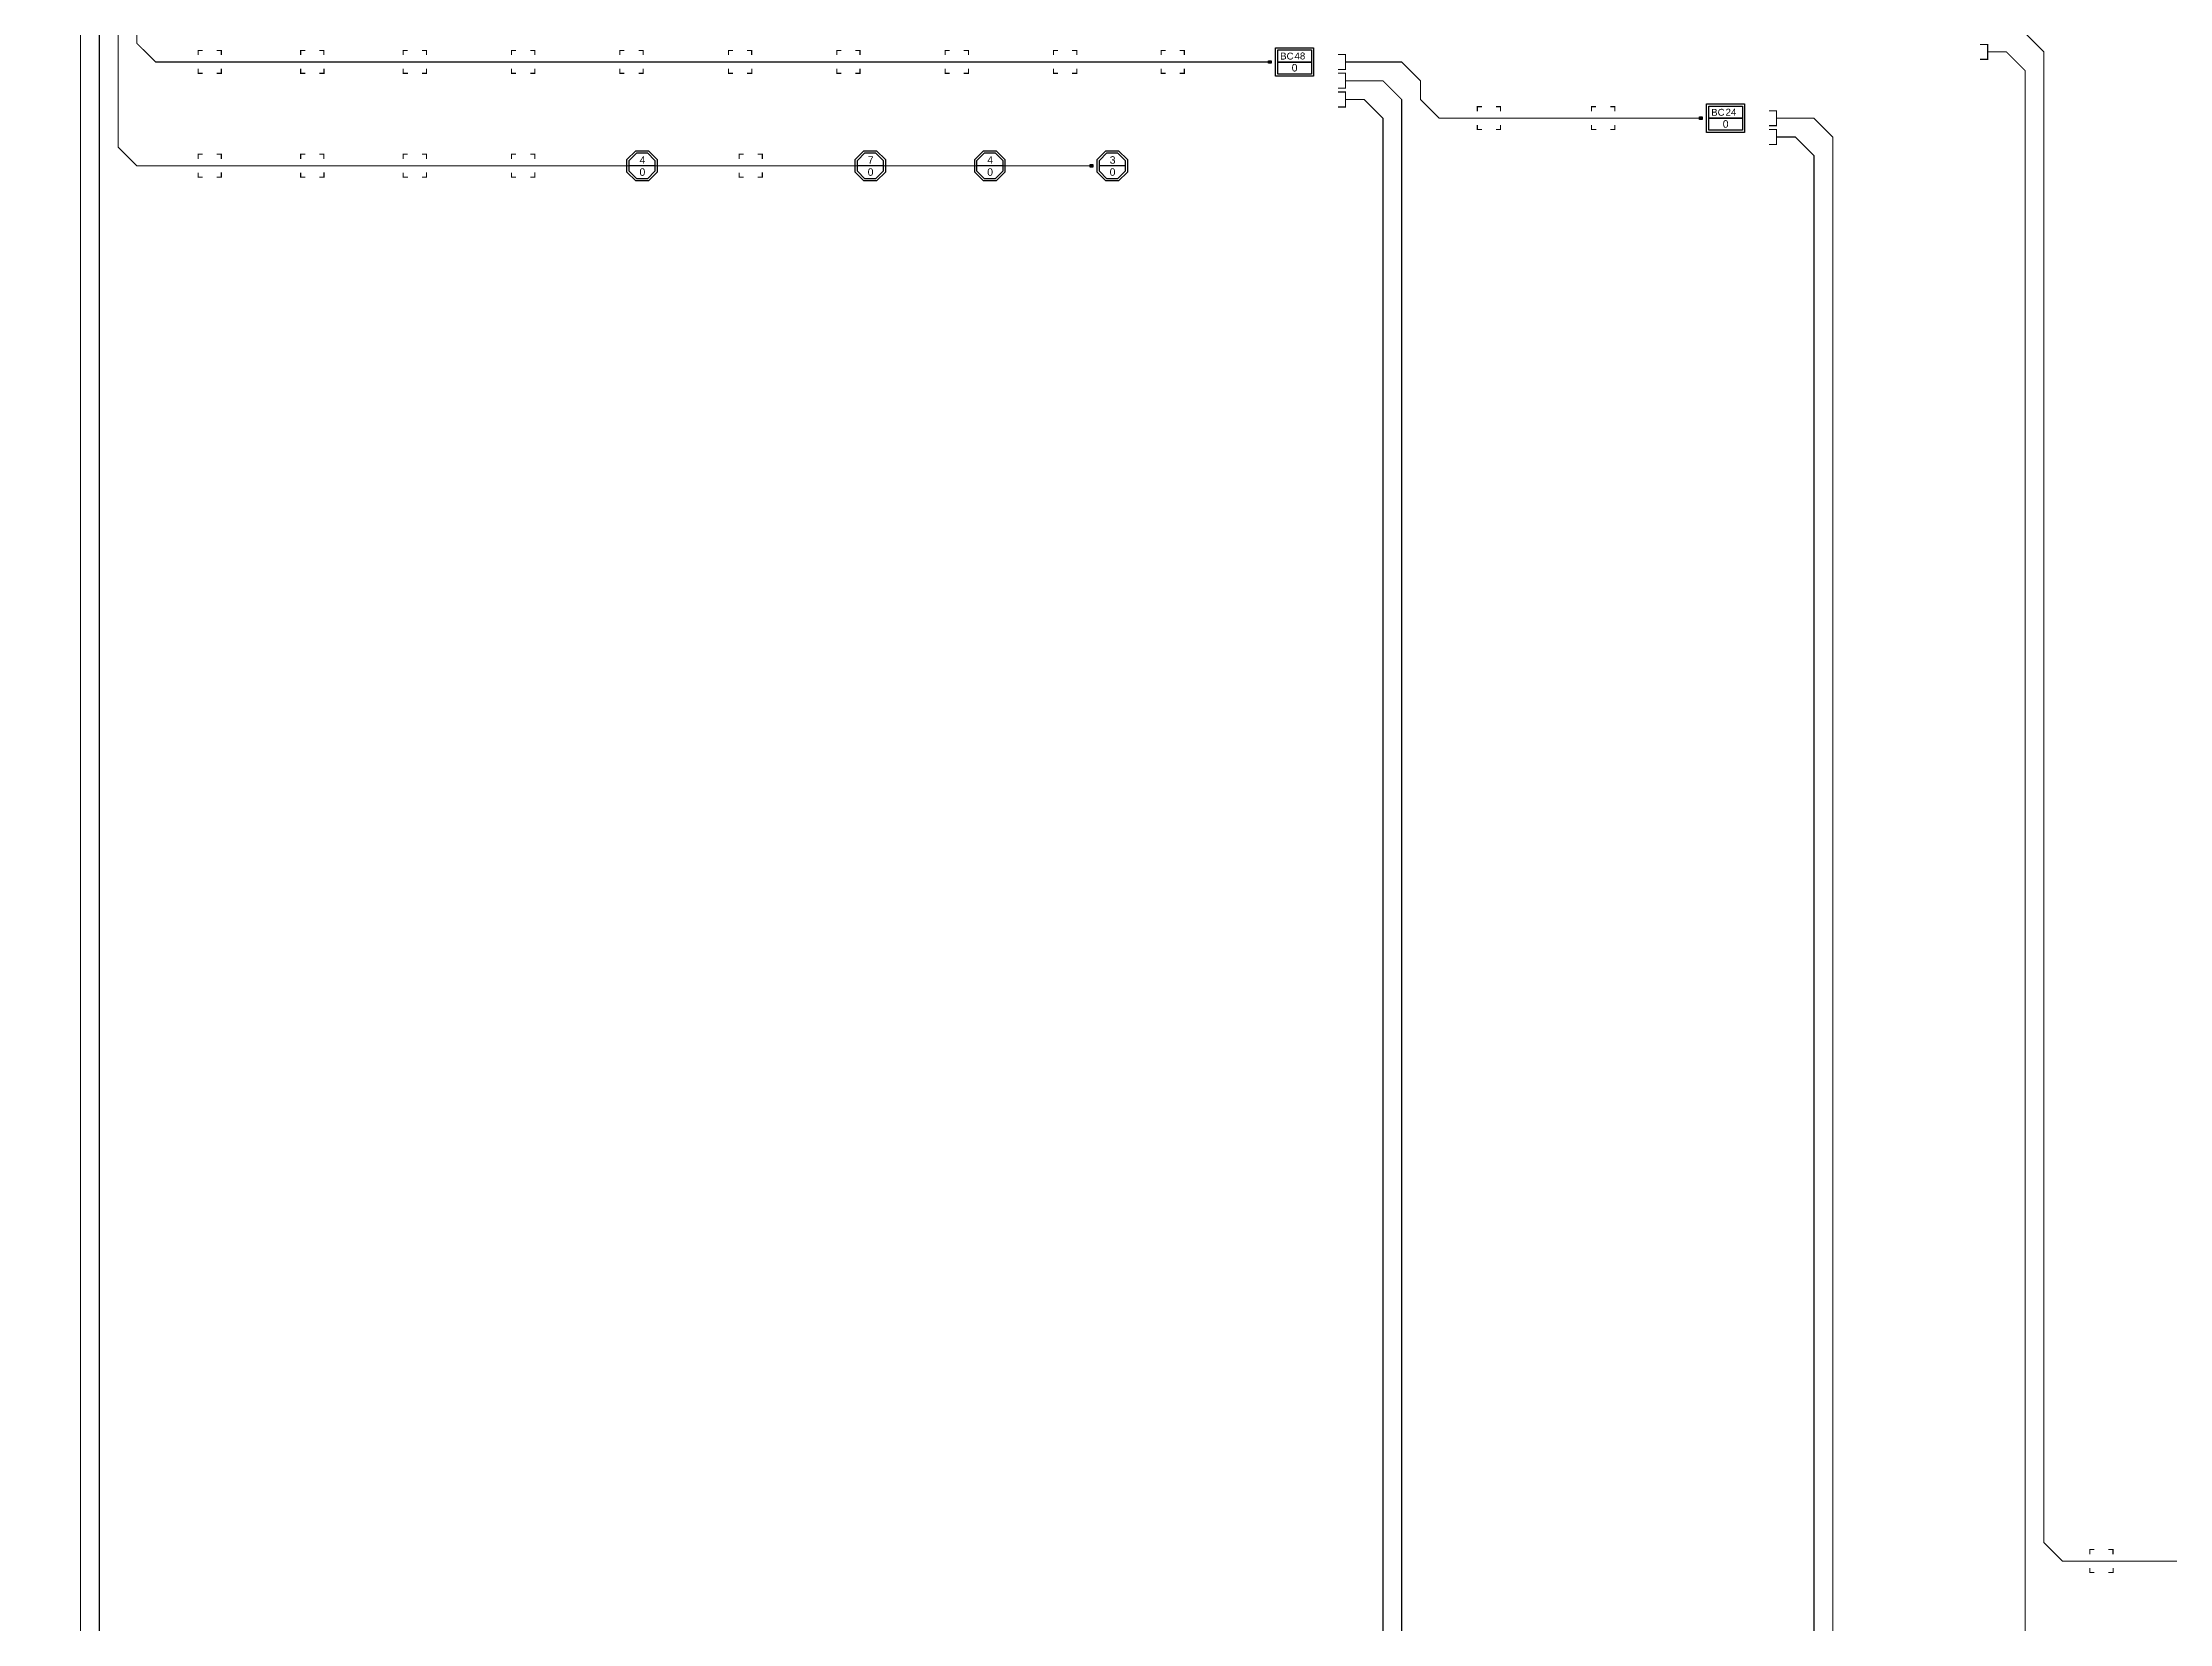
# Model space of a CAD drawing. Header units: millimetres. Extents: x -8 to 2215, y -1075 to 4.
# Drawn here: x 16 to 584, y -795 to -373 of the extents above; entities that cross this region are included whole.
import ezdxf
from ezdxf.enums import TextEntityAlignment as Align

# ---------------------------------------------------------------- set-up
doc = ezdxf.new("R2010")
doc.units = ezdxf.units.MM
for name, color, linetype in [('1 - 012Fo Conduite', 4, '12Fo'), ('1 - 048Fo Conduite', 60, '48Fo'), ('1 - 072Fo Conduite', 40, '72Fo'), ('2 - 012Fo Aerien', 4, '12Fo AERIEN'), ('2 - 024Fo Aerien', 110, '24Fo AERIEN'), ('BPE', 122, 'Continuous'), ('BPECHB', 7, 'Continuous'), ('BPEFACADE', 7, 'Continuous'), ('PBO-CHB', 122, 'Continuous'), ('PBOCHB', 7, 'Continuous'), ('PDTCHB', 7, 'Continuous'), ('PDTCHB-AC', 7, 'Continuous')]:
    doc.layers.add(name, color=color, linetype=linetype)
doc.styles.add('arial', font='Arial')
doc.styles.get("Standard").update_dxf_attribs({"font": 'Arial'})
doc.styles.add('TimeNR', font='Arial')
doc.linetypes.add('12Fo', pattern='A,4,-0.5,["12Fo",Standard,S=1,R=0,X=0,Y=-0.5],-3.65', length=8.15)
doc.linetypes.add('12Fo AERIEN', pattern='A,4,[131,Arial,S=1,R=0,X=0,Y=-1],4,-0.5,["12Fo",Standard,S=1,R=0,X=0,Y=-0.5],-3.65', length=12.15)
doc.linetypes.add('24Fo AERIEN', pattern='A,4,[131,Arial,S=1,R=0,X=0,Y=-1],4,-0.5,["24Fo",Standard,S=1,R=0,X=0,Y=-0.5],-3.65', length=12.15)
doc.linetypes.add('48Fo', pattern='A,4,-0.5,["48Fo",Standard,S=1,R=0,X=0,Y=-0.5],-3.65', length=8.15)
doc.linetypes.add('72Fo', pattern='A,4,-0.5,["72Fo",Standard,S=1,R=0,X=0,Y=-0.5],-3.65', length=8.15)

# ---------------------------------------------------------------- blocks, each defined once
blk = doc.blocks.new('BPECHB')
at = {"color": 122, "linetype": 'Continuous', "flags": 128}
for points in [[(-5.09, 3.81), (5.09, 3.81), (5.09, -3.81), (-5.09, -3.81)], [(-4.49, 3.21), (4.49, 3.21), (4.49, -3.21), (-4.49, -3.21)]]:
    blk.add_lwpolyline(points, close=True, dxfattribs=at)
at = {"color": 122, "flags": 128}
for points in [[(-4.49, 3.21), (4.49, 3.21), (4.49, 0), (-4.49, 0)], [(-4.49, 0), (4.49, 0), (4.49, -3.21), (-4.49, -3.21)]]:
    blk.add_lwpolyline(points, close=True, dxfattribs=at)
at = {"color": 122}
blk.add_text(' BC', height=1.844, dxfattribs=at).set_placement((-4.55, 0.66))
at = {"color": 122, "flags": 1}
blk.add_attdef('NOE_NUM', text='', height=2, dxfattribs=at).set_placement((0.27, 7.15), align=Align.MIDDLE_CENTER)
at = {"color": 122, "linetype": 'ByBlock', "style": 'TimeNR'}
blk.add_attdef('NOE_NBEPIS', text='', height=1.84, dxfattribs=at).set_placement((0, 1.61), align=Align.MIDDLE_LEFT)
at = {"color": 122, "style": 'arial'}
blk.add_attdef('NOE_NBLR', text='', height=2, dxfattribs=at).set_placement((0.02, -1.53), align=Align.MIDDLE_CENTER)
at = {"flags": 1}
for tag, p in [('MAT_REF', (0.24, -5.73)), ('NOE_USAGE', (0.24, -7.73)), ('ADR_INSEE', (0.25, -10.73)), ('ADR_VILLE', (0.25, -9.73)), ('MAT_CAPA', (0.24, -6.73)), ('ADR_CPLT', (0.25, -10.23)), ('NOE_TYPE', (0.24, -6.23)), ('ADR_VOIE', (0.25, -9.23)), ('ADR_NUM', (0.25, -8.73)), ('ADR_CP', (0.25, -11.23)), ('.', (0.24, -8.23)), ('INF_NATURE', (0.24, -12.73)), ('INF_PROPRI', (0.24, -13.23)), ('SEC_NUM', (0.24, -12.23))]:
    blk.add_attdef(tag, text='', height=0.3, dxfattribs=at).set_placement(p, align=Align.MIDDLE_CENTER)
blk.add_attdef('NOE_POSE', text='', height=0.3, dxfattribs=at).set_placement((-0.88, -7.18), align=Align.MIDDLE_LEFT)
blk.add_attdef('INF_NUM', text='', height=0.3, dxfattribs=at).set_placement((1.24, -11.67), align=Align.MIDDLE_RIGHT)
blk = doc.blocks.new('BLKSYN.387')
at = {"layer": 'BPE', "linetype": 'ByBlock'}
ref = blk.add_blockref('BPECHB', (0, 0), dxfattribs=at)
ref.add_attrib('NOE_NBEPIS', '48', dxfattribs={"layer": '0', "height": 1.844, "style": 'TimeNR'}).set_placement((0, 1.61), align=Align.MIDDLE_LEFT)
ref.add_attrib('NOE_NBLR', '0', dxfattribs={"layer": '0', "height": 2, "style": 'arial'}).set_placement((0.02, -1.53), align=Align.MIDDLE_CENTER)
blk = doc.blocks.new('BLKSYN.375')
at = {"layer": 'BPE', "linetype": 'ByBlock'}
ref = blk.add_blockref('BPECHB', (0, 0), dxfattribs=at)
ref.add_attrib('NOE_NBEPIS', '24', dxfattribs={"layer": '0', "height": 1.844, "style": 'TimeNR'}).set_placement((0, 1.61), align=Align.MIDDLE_LEFT)
ref.add_attrib('NOE_NBLR', '0', dxfattribs={"layer": '0', "height": 2, "style": 'arial'}).set_placement((0.02, -1.53), align=Align.MIDDLE_CENTER)
blk = doc.blocks.new('PBOCHB')
at = {"flags": 128}
for points in [[(1.68, 4.03), (4.03, 1.68), (4.03, -1.68), (1.68, -4.03), (-1.68, -4.03), (-4.03, -1.68), (-4.03, 1.68), (-1.68, 4.03)], [(1.43, 3.43), (3.43, 1.43), (3.43, -1.43), (1.43, -3.43), (-1.43, -3.43), (-3.43, -1.43), (-3.43, 1.43), (-1.43, 3.43)]]:
    blk.add_lwpolyline(points, close=True, dxfattribs=at)
blk.add_lwpolyline([(3.43, 0), (-3.43, 0)], dxfattribs=at)
blk.add_attdef('NOE_NUM', text='', height=2).set_placement((0.04, 8.27), align=Align.MIDDLE_CENTER)
at = {"color": 0, "style": 'arial'}
for tag, p in [('NOE_NBLR', (0.1, 1.56)), ('NOE_NBEPIS', (0.08, -1.66))]:
    blk.add_attdef(tag, text='', height=2, dxfattribs=at).set_placement(p, align=Align.MIDDLE_CENTER)
at = {"flags": 1}
for tag, p in [('MAT_CAPA', (0.06, -5.61)), ('NOE_TYPE', (0.08, -5.11)), ('MAT_REF', (0.07, -4.61)), ('NOE_USAGE', (0.04, -6.61)), ('ADR_INSEE', (0.11, -9.61)), ('ADR_NUM', (0.01, -7.61)), ('ADR_CPLT', (0.1, -9.11)), ('SEC_NUM', (0.02, -11.11)), ('ADR_VOIE', (0.13, -8.11)), ('ADR_VILLE', (0.21, -8.61)), ('ADR_CP', (0.04, -10.11)), ('.', (-0.02, -7.11)), ('INF_NATURE', (0.13, -11.61)), ('INF_PROPRI', (0.14, -12.11))]:
    blk.add_attdef(tag, text='', height=0.3, dxfattribs=at).set_placement(p, align=Align.MIDDLE_CENTER)
blk.add_attdef('NOE_POSE', text='', height=0.3, dxfattribs=at).set_placement((-1.13, -6.06), align=Align.MIDDLE_LEFT)
blk.add_attdef('INF_NUM', text='', height=0.3, dxfattribs=at).set_placement((1.13, -10.55), align=Align.MIDDLE_RIGHT)
blk = doc.blocks.new('BLKSYN.398')
at = {"layer": 'PBO-CHB', "linetype": 'ByBlock'}
ref = blk.add_blockref('PBOCHB', (0, 0), dxfattribs=at)
ref.add_attrib('NOE_NBLR', '4', dxfattribs={"layer": '0', "height": 2, "style": 'arial'}).set_placement((0.1, 1.56), align=Align.MIDDLE_CENTER)
ref.add_attrib('NOE_NBEPIS', '0', dxfattribs={"layer": '0', "height": 2, "style": 'arial'}).set_placement((0.08, -1.66), align=Align.MIDDLE_CENTER)
blk = doc.blocks.new('BLKSYN.403')
at = {"layer": 'PBO-CHB', "linetype": 'ByBlock'}
ref = blk.add_blockref('PBOCHB', (0, 0), dxfattribs=at)
ref.add_attrib('NOE_NBLR', '7', dxfattribs={"layer": '0', "height": 2, "style": 'arial'}).set_placement((0.1, 1.56), align=Align.MIDDLE_CENTER)
ref.add_attrib('NOE_NBEPIS', '0', dxfattribs={"layer": '0', "height": 2, "style": 'arial'}).set_placement((0.08, -1.66), align=Align.MIDDLE_CENTER)
blk = doc.blocks.new('BLKSYN.405')
at = {"layer": 'PBO-CHB', "linetype": 'ByBlock'}
ref = blk.add_blockref('PBOCHB', (0, 0), dxfattribs=at)
ref.add_attrib('NOE_NBLR', '4', dxfattribs={"layer": '0', "height": 2, "style": 'arial'}).set_placement((0.1, 1.56), align=Align.MIDDLE_CENTER)
ref.add_attrib('NOE_NBEPIS', '0', dxfattribs={"layer": '0', "height": 2, "style": 'arial'}).set_placement((0.08, -1.66), align=Align.MIDDLE_CENTER)
blk = doc.blocks.new('BLKSYN.406')
at = {"layer": 'PBO-CHB', "linetype": 'ByBlock'}
ref = blk.add_blockref('PBOCHB', (0, 0), dxfattribs=at)
ref.add_attrib('NOE_NBLR', '3', dxfattribs={"layer": '0', "height": 2, "style": 'arial'}).set_placement((0.1, 1.56), align=Align.MIDDLE_CENTER)
ref.add_attrib('NOE_NBEPIS', '0', dxfattribs={"layer": '0', "height": 2, "style": 'arial'}).set_placement((0.08, -1.66), align=Align.MIDDLE_CENTER)
blk = doc.blocks.new('PDTCHB')
at = {"layer": 'BPEFACADE', "color": 7, "linetype": 'Continuous', "const_width": 0.3, "flags": 128}
for points in [[(-3.109863, 1.852839), (-3.109985, 3.09603), (-1.890085, 3.09603)], [(3.09515, 1.854033), (3.095272, 3.097224), (1.875372, 3.097224)], [(-1.866312, -3.016638), (-3.109503, -3.016961), (-3.1097, -1.797061)], [(3.097978, -1.776809), (3.097978, -3.02), (1.872531, -3.02)]]:
    blk.add_lwpolyline(points, dxfattribs=at)
blk = doc.blocks.new('BLKSYN.139')
at = {"layer": 'PBOCHB', "linetype": 'ByBlock'}
blk.add_blockref('PDTCHB', (0, 0), dxfattribs=at)
blk = doc.blocks.new('BLKSYN.140')
at = {"layer": 'PDTCHB', "linetype": 'ByBlock'}
blk.add_blockref('PDTCHB', (0, 0), dxfattribs=at)
blk = doc.blocks.new('BLKSYN.376')
at = {"layer": 'BPECHB', "linetype": 'ByBlock'}
blk.add_blockref('PDTCHB', (0, 0), dxfattribs=at)
blk = doc.blocks.new('BLKSYN.377')
at = {"layer": 'PDTCHB', "linetype": 'ByBlock'}
blk.add_blockref('PDTCHB', (0, 0), dxfattribs=at)
blk = doc.blocks.new('BLKSYN.389')
at = {"layer": 'PDTCHB-AC', "linetype": 'ByBlock'}
blk.add_blockref('PDTCHB', (0, 0), dxfattribs=at)
blk = doc.blocks.new('BLKSYN.390')
at = {"layer": 'PDTCHB', "linetype": 'ByBlock'}
blk.add_blockref('PDTCHB', (0, 0), dxfattribs=at)
blk = doc.blocks.new('BLKSYN.391')
at = {"layer": 'PDTCHB', "linetype": 'ByBlock'}
blk.add_blockref('PDTCHB', (0, 0), dxfattribs=at)
blk = doc.blocks.new('BLKSYN.392')
at = {"layer": 'PDTCHB', "linetype": 'ByBlock'}
blk.add_blockref('PDTCHB', (0, 0), dxfattribs=at)
blk = doc.blocks.new('BLKSYN.393')
at = {"layer": 'PDTCHB', "linetype": 'ByBlock'}
blk.add_blockref('PDTCHB', (0, 0), dxfattribs=at)
blk = doc.blocks.new('BLKSYN.394')
at = {"layer": 'PDTCHB', "linetype": 'ByBlock'}
blk.add_blockref('PDTCHB', (0, 0), dxfattribs=at)
blk = doc.blocks.new('BLKSYN.395')
at = {"layer": 'PDTCHB', "linetype": 'ByBlock'}
blk.add_blockref('PDTCHB', (0, 0), dxfattribs=at)
blk = doc.blocks.new('BLKSYN.396')
at = {"layer": 'PDTCHB', "linetype": 'ByBlock'}
blk.add_blockref('PDTCHB', (0, 0), dxfattribs=at)
blk = doc.blocks.new('BLKSYN.397')
at = {"layer": 'PDTCHB', "linetype": 'ByBlock'}
blk.add_blockref('PDTCHB', (0, 0), dxfattribs=at)
blk = doc.blocks.new('BLKSYN.400')
at = {"layer": 'PDTCHB-AC', "linetype": 'ByBlock'}
blk.add_blockref('PDTCHB', (0, 0), dxfattribs=at)
blk = doc.blocks.new('BLKSYN.401')
at = {"layer": 'PDTCHB', "linetype": 'ByBlock'}
blk.add_blockref('PDTCHB', (0, 0), dxfattribs=at)
blk = doc.blocks.new('BLKSYN.402')
at = {"layer": 'PDTCHB', "linetype": 'ByBlock'}
blk.add_blockref('PDTCHB', (0, 0), dxfattribs=at)
blk = doc.blocks.new('BLKSYN.404')
at = {"layer": 'PBOCHB', "linetype": 'ByBlock'}
blk.add_blockref('PDTCHB', (0, 0), dxfattribs=at)
blk = doc.blocks.new('PDTCHB-AC')
at = {"layer": 'BPEFACADE', "color": 10, "linetype": 'Continuous', "const_width": 0.3, "flags": 128}
for points in [[(-3.109863, 1.852839), (-3.109985, 3.09603), (-1.890085, 3.09603)], [(3.09515, 1.854033), (3.095272, 3.097224), (1.875372, 3.097224)], [(-1.866312, -3.016638), (-3.109503, -3.016961), (-3.1097, -1.797061)], [(3.097978, -1.776809), (3.097978, -3.02), (1.872531, -3.02)]]:
    blk.add_lwpolyline(points, dxfattribs=at)
blk = doc.blocks.new('BLKSYN.388')
at = {"layer": 'BPECHB', "linetype": 'ByBlock'}
blk.add_blockref('PDTCHB-AC', (0, 0), dxfattribs=at)
blk = doc.blocks.new('BLKSYN.399')
at = {"layer": 'PBOCHB', "linetype": 'ByBlock'}
blk.add_blockref('PDTCHB-AC', (0, 0), dxfattribs=at)

msp = doc.modelspace()

# ---------------------------------------------------------------- hatches: boundary and pattern name
at = {"layer": '1 - 048Fo Conduite', "linetype": 'ByBlock'}
for points in [[(343.28, -378.33), (343.28, -377.63), (343.98, -377.63), (343.98, -378.33)], [(458.27, -393.33), (458.27, -392.63), (458.97, -392.63), (458.97, -393.33)], [(295.73, -406.03), (295.73, -405.33), (296.43, -405.33), (296.43, -406.03)]]:
    msp.add_hatch(color=256, dxfattribs=at).paths.add_polyline_path(points)

# ---------------------------------------------------------------- linework, layer by layer
at = {"layer": '1 - 012Fo Conduite', "linetype": 'ByBlock', "const_width": 0.3, "flags": 128}
for points in [[(16.39, -25), (21.39, -25), (26.39, -30), (26.39, -1060.86), (31.39, -1065.86), (60.84, -1065.86)], [(476.8, -395.98), (478.8, -395.98), (478.8, -399.98), (476.8, -399.98)], [(478.8, -397.98), (483.8, -397.98), (488.8, -402.98), (488.8, -948.4), (493.8, -953.4), (509.1, -953.4)]]:
    msp.add_lwpolyline(points, dxfattribs=at)
at = {"layer": '1 - 048Fo Conduite', "linetype": 'ByBlock', "const_width": 0.3, "flags": 128}
for points in [[(16.39, -10), (36.39, -10), (41.39, -15), (41.39, -372.98), (46.39, -377.98), (60.84, -377.98)], [(16.39, -15), (31.39, -15), (36.39, -20), (36.39, -400.68), (41.39, -405.68), (60.84, -405.68)], [(60.84, -377.98), (88.21, -377.98)], [(88.21, -377.98), (115.56, -377.98)], [(115.56, -377.98), (144.45, -377.98)], [(144.45, -377.98), (173.35, -377.98)], [(173.35, -377.98), (202.33, -377.98)], [(202.33, -377.98), (231.22, -377.98)], [(231.22, -377.98), (260.13, -377.98)], [(260.13, -377.98), (289.03, -377.98)], [(289.03, -377.98), (317.74, -377.98)], [(317.74, -377.98), (343.63, -377.98)], [(361.81, -375.98), (363.81, -375.98), (363.81, -379.98), (361.81, -379.98)], [(363.81, -377.98), (378.81, -377.98), (383.81, -382.98), (383.81, -387.98), (388.81, -392.98), (402.09, -392.98)], [(402.09, -392.98), (432.57, -392.98)], [(432.57, -392.98), (458.62, -392.98)], [(60.84, -405.68), (88.21, -405.68)], [(88.21, -405.68), (115.56, -405.68)], [(115.56, -405.68), (144.45, -405.68)], [(144.45, -405.68), (176.18, -405.68)], [(176.18, -405.68), (205.16, -405.68)], [(205.16, -405.68), (237.05, -405.68)], [(237.05, -405.68), (268.94, -405.68)], [(268.94, -405.68), (296.08, -405.68)]]:
    msp.add_lwpolyline(points, dxfattribs=at)
at = {"layer": '1 - 048Fo Conduite', "linetype": 'ByBlock', "flags": 128}
for points in [[(343.28, -378.33), (343.28, -377.63), (343.98, -377.63), (343.98, -378.33), (343.28, -378.33)], [(458.27, -393.33), (458.27, -392.63), (458.97, -392.63), (458.97, -393.33), (458.27, -393.33)], [(295.73, -406.03), (295.73, -405.33), (296.43, -405.33), (296.43, -406.03), (295.73, -406.03)]]:
    msp.add_lwpolyline(points, close=True, dxfattribs=at)
at = {"layer": '1 - 072Fo Conduite', "linetype": 'ByBlock', "const_width": 0.3, "flags": 128}
for points in [[(535.12, -370.28), (545.12, -370.28), (550.12, -375.28), (550.12, -773.03), (555.12, -778.03), (565.48, -778.03)], [(565.48, -778.03), (594.36, -778.03)]]:
    msp.add_lwpolyline(points, dxfattribs=at)
at = {"layer": '2 - 012Fo Aerien', "linetype": 'ByBlock', "const_width": 0.3, "flags": 128}
for points in [[(16.39, -20), (26.39, -20), (31.39, -25), (31.39, -1030.48), (36.39, -1035.48), (60.68, -1035.48)], [(533.12, -373.28), (535.12, -373.28), (535.12, -377.28), (533.12, -377.28)], [(535.12, -375.28), (540.12, -375.28), (545.12, -380.28), (545.12, -892.82), (550.12, -897.82), (569.75, -897.82)], [(361.81, -385.98), (363.81, -385.98), (363.81, -389.98), (361.81, -389.98)], [(363.81, -387.98), (368.81, -387.98), (373.81, -392.98), (373.81, -1006.03), (378.81, -1011.03), (397.64, -1011.03)]]:
    msp.add_lwpolyline(points, dxfattribs=at)
at = {"layer": '2 - 024Fo Aerien', "linetype": 'ByBlock', "const_width": 0.3, "flags": 128}
for points in [[(361.81, -380.98), (363.81, -380.98), (363.81, -384.98), (361.81, -384.98)], [(363.81, -382.98), (373.81, -382.98), (378.81, -387.98), (378.81, -975.68), (383.81, -980.68), (397.64, -980.68)], [(476.8, -390.98), (478.8, -390.98), (478.8, -394.98), (476.8, -394.98)], [(478.8, -392.98), (488.8, -392.98), (493.8, -397.98), (493.8, -917.98), (498.8, -922.98), (512.11, -922.98)]]:
    msp.add_lwpolyline(points, dxfattribs=at)

# ---------------------------------------------------------------- block references
at = {"layer": 'BPE', "linetype": 'ByBlock'}
for name, p in [('BLKSYN.387', (350.22, -377.98)), ('BLKSYN.375', (465.21, -392.98))]:
    msp.add_blockref(name, p, dxfattribs=at)
at = {"layer": 'PBO-CHB', "linetype": 'ByBlock'}
for name, p in [('BLKSYN.398', (176.18, -405.68)), ('BLKSYN.403', (237.05, -405.68)), ('BLKSYN.405', (268.94, -405.68)), ('BLKSYN.406', (301.6, -405.68))]:
    msp.add_blockref(name, p, dxfattribs=at)
at = {"layer": 'PDTCHB', "linetype": 'ByBlock'}
for name, p in [('BLKSYN.389', (88.21, -377.98)), ('BLKSYN.390', (115.56, -377.98)), ('BLKSYN.391', (144.45, -377.98)), ('BLKSYN.392', (173.35, -377.98)), ('BLKSYN.393', (202.33, -377.98)), ('BLKSYN.394', (231.22, -377.98)), ('BLKSYN.395', (260.13, -377.98)), ('BLKSYN.396', (289.03, -377.98)), ('BLKSYN.397', (317.74, -377.98)), ('BLKSYN.376', (402.09, -392.98)), ('BLKSYN.377', (432.57, -392.98)), ('BLKSYN.400', (88.21, -405.68)), ('BLKSYN.401', (115.56, -405.68)), ('BLKSYN.402', (144.45, -405.68)), ('BLKSYN.404', (205.16, -405.68)), ('BLKSYN.139', (565.48, -778.03)), ('BLKSYN.140', (594.36, -778.03))]:
    msp.add_blockref(name, p, dxfattribs=at)
at = {"layer": 'PDTCHB-AC', "linetype": 'ByBlock'}
for name, p in [('BLKSYN.388', (60.84, -377.98)), ('BLKSYN.399', (60.84, -405.68))]:
    msp.add_blockref(name, p, dxfattribs=at)

doc.saveas('drawing.dxf')
